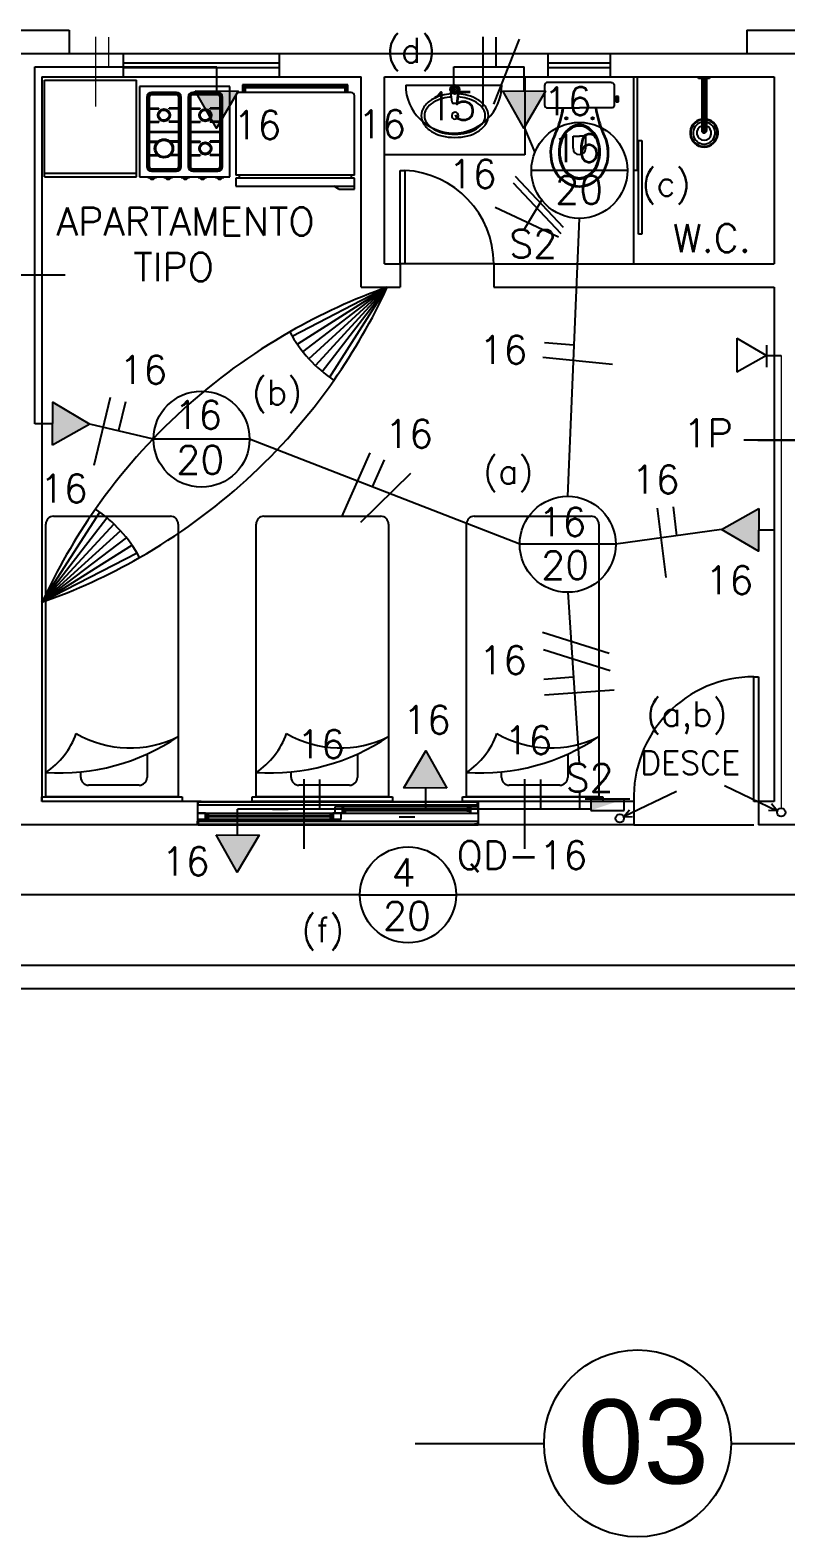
# Model space of a CAD drawing. Extents: x 1.6 to 100.8, y -3.3 to 55.9.
# Drawn here: x 12.77 to 17.62, y 41.04 to 50.71 of the extents above; entities that cross this region are included whole.
import ezdxf

# ---------------------------------------------------------------- set-up
doc = ezdxf.new("R2010")
doc.units = 0
doc.header["$MEASUREMENT"] = 0
doc.linetypes.add('HIDDEN', pattern=[0.375, 0.25, -0.125])
doc.layers.get('0').update_dxf_attribs({"linetype": 'CONTINUOUS'})
for name, color, linetype in [('2-MATERIAIS', 2, 'CONTINUOUS'), ('FIACAO', 6, 'CONTINUOUS'), ('QUADROS', 30, 'CONTINUOUS'), ('Texto', 2, 'CONTINUOUS'), ('Tub_Eletr_parede', 3, 'CONTINUOUS'), ('Tub_Tel_piso', 230, 'HIDDEN')]:
    doc.layers.add(name, color=color, linetype=linetype)
doc.styles.add('ARIAL', font='arial.ttf')
doc.styles.add('ROMANS', font='romans.shx')
doc.styles.add('TXT_TEXTO', font='ROMANS.shx')

# ---------------------------------------------------------------- blocks, each defined once
blk = doc.blocks.new('QF')
at = {"layer": 'QUADROS'}
for p, q in [((-0.05, -0.15), (-0.05, 0.15)), ((-0.05, 0.15), (0.05, 0.15)), ((0.05, 0.2), (0.05, -0.2)), ((0.05, -0.15), (-0.05, -0.15))]:
    blk.add_line(p, q, dxfattribs=at)
blk.add_solid([(-0.05, -0.15), (0.05, 0.15), (0.05, -0.15)], dxfattribs=at)

msp = doc.modelspace()

# ---------------------------------------------------------------- linework, layer by layer
at = {"color": 8, "linetype": 'Continuous', "ltscale": 0.5}
for p, q in [((12.5198, 50.71), (13.0198, 50.71)), ((13.0198, 50.71), (13.0198, 50.56)), ((17.3698, 50.71), (17.8698, 50.71)), ((17.3698, 50.71), (17.3698, 50.56)), ((12.1698, 50.56), (13.3698, 50.56)), ((13.3698, 50.56), (14.3698, 50.56)), ((13.3698, 50.41), (13.3698, 50.56)), ((13.3698, 50.5), (14.3698, 50.5)), ((14.3698, 50.56), (16.0948, 50.56)), ((14.3698, 50.41), (14.3698, 50.56)), ((16.0948, 50.41), (16.0948, 50.56)), ((16.0948, 50.56), (16.4948, 50.56)), ((16.0948, 50.5), (16.4948, 50.5)), ((16.4948, 50.56), (18.7448, 50.56)), ((16.4948, 50.41), (16.4948, 50.56)), ((12.8448, 50.41), (13.3698, 50.41)), ((12.8448, 50.41), (12.8448, 45.76)), ((12.8616, 50.3893), (13.4515, 50.3893)), ((12.8616, 49.7681), (12.8616, 50.3893)), ((13.3698, 50.47), (14.3698, 50.47)), ((13.3698, 50.41), (14.3698, 50.41)), ((13.4515, 49.7681), (13.4515, 50.3893)), ((14.3698, 50.41), (14.8948, 50.41)), ((14.8948, 49.06), (14.8948, 50.41)), ((15.0448, 50.41), (16.0948, 50.41)), ((15.0448, 49.21), (15.0448, 50.41)), ((15.0448, 49.91), (15.0448, 50.41)), ((15.0448, 50.41), (15.9448, 50.41)), ((15.9448, 50.41), (15.9448, 49.91)), ((16.0948, 50.47), (16.4948, 50.47)), ((16.0948, 50.41), (16.4948, 50.41)), ((16.4948, 50.41), (17.5448, 50.41)), ((16.6448, 49.21), (16.6448, 50.41)), ((16.6448, 49.81), (16.6448, 50.41)), ((16.6448, 50.41), (16.6648, 50.41)), ((16.6648, 50.41), (16.6648, 49.81)), ((17.0598, 50.4), (17.0598, 50.41)), ((17.0598, 50.41), (17.1298, 50.41)), ((17.1298, 50.4), (17.0598, 50.4)), ((17.0612, 50.4), (17.0612, 50.41)), ((17.0637, 50.4), (17.0637, 50.41)), ((17.0682, 50.4), (17.0682, 50.41)), ((17.0751, 50.4), (17.0751, 50.41)), ((17.0798, 50.4), (17.0798, 50.065)), ((17.0805, 50.4), (17.0805, 50.0604)), ((17.082, 50.4), (17.082, 50.0571)), ((17.0852, 50.4), (17.0852, 50.0535)), ((17.0861, 50.4), (17.0861, 50.41)), ((17.0904, 50.4), (17.0904, 50.0507)), ((17.0991, 50.4), (17.0991, 50.0507)), ((17.1034, 50.4), (17.1034, 50.41)), ((17.1043, 50.4), (17.1043, 50.0535)), ((17.1075, 50.4), (17.1075, 50.0571)), ((17.109, 50.4), (17.109, 50.0604)), ((17.1098, 50.4), (17.1098, 50.065)), ((17.1144, 50.4), (17.1144, 50.41)), ((17.1213, 50.4), (17.1213, 50.41)), ((17.1258, 50.4), (17.1258, 50.41)), ((17.1283, 50.4), (17.1283, 50.41)), ((17.1298, 50.41), (17.1298, 50.4)), ((17.5448, 50.41), (17.5448, 49.21)), ((13.4712, 50.3483, 0.4), (13.4712, 49.7683, 0.4)), ((14.0512, 50.3483, 0.4), (13.4712, 50.3483, 0.4)), ((13.7087, 50.31, 0.4), (13.5487, 50.31, 0.4)), ((13.7087, 50.3, 0.4), (13.5487, 50.3, 0.4)), ((13.7087, 50.295, 0.4), (13.5487, 50.295, 0.4)), ((13.9737, 50.31, 0.4), (13.8137, 50.31, 0.4)), ((13.9737, 50.3, 0.4), (13.8137, 50.3, 0.4)), ((13.9737, 50.295, 0.4), (13.8137, 50.295, 0.4)), ((14.0512, 49.7683, 0.4), (14.0512, 50.3483, 0.4)), ((14.0907, 50.2894), (14.0907, 49.7794)), ((14.8307, 50.3094), (14.1107, 50.3094)), ((14.8095, 50.3582, -0.1), (14.1318, 50.3582, -0.1)), ((14.1318, 50.3582, -0.1), (14.1318, 50.3094, -0.1)), ((14.8007, 50.3494, -0.1), (14.1407, 50.3494, -0.1)), ((14.1407, 50.3494, -0.1), (14.1407, 50.3094, -0.1)), ((14.7906, 50.3393, -0.1), (14.1507, 50.3393, -0.1)), ((14.1507, 50.3393, -0.1), (14.1507, 50.3094, -0.1)), ((14.7906, 50.3094, -0.1), (14.7906, 50.3393, -0.1)), ((14.8007, 50.3094, -0.1), (14.8007, 50.3494, -0.1)), ((14.8095, 50.3094, -0.1), (14.8095, 50.3582, -0.1)), ((14.8507, 49.7794), (14.8507, 50.2894)), ((15.4791, 50.2475), (15.4707, 50.3121)), ((15.5201, 50.314), (15.5104, 50.2474)), ((16.0732, 50.3621), (16.0718, 50.3542)), ((16.0718, 50.3542), (16.0718, 50.2304)), ((16.0775, 50.3686), (16.0732, 50.3621)), ((16.0832, 50.3729), (16.0775, 50.3686)), ((16.0911, 50.3743), (16.0832, 50.3729)), ((16.4984, 50.3743), (16.0911, 50.3743)), ((16.0911, 50.3743), (16.0911, 50.3743)), ((16.4984, 50.3743), (16.4984, 50.3743)), ((16.4984, 50.3743), (16.5063, 50.3729)), ((16.5063, 50.3729), (16.5127, 50.3686)), ((16.5127, 50.3686), (16.517, 50.3621)), ((16.517, 50.3621), (16.5185, 50.3542)), ((16.5185, 50.3542), (16.5185, 50.2304)), ((13.5187, 50.28, 0.4), (13.5187, 49.835, 0.4)), ((13.5287, 50.28, 0.4), (13.5287, 49.835, 0.4)), ((13.5337, 50.28, 0.4), (13.5337, 49.835, 0.4)), ((13.5337, 50.21, 0.4), (13.5964, 50.21, 0.4)), ((13.5337, 50.205, 0.4), (13.5964, 50.205, 0.4)), ((13.5964, 50.205, 0.4), (13.5964, 50.21, 0.4)), ((13.661, 50.205, 0.4), (13.661, 50.21, 0.4)), ((13.7237, 50.21, 0.4), (13.661, 50.21, 0.4)), ((13.7237, 50.205, 0.4), (13.661, 50.205, 0.4)), ((13.7237, 49.835, 0.4), (13.7237, 50.28, 0.4)), ((13.7287, 49.835, 0.4), (13.7287, 50.28, 0.4)), ((13.7387, 49.835, 0.4), (13.7387, 50.28, 0.4)), ((13.7837, 50.28, 0.4), (13.7837, 49.835, 0.4)), ((13.7937, 50.28, 0.4), (13.7937, 49.835, 0.4)), ((13.7987, 50.28, 0.4), (13.7987, 49.835, 0.4)), ((13.7987, 50.21, 0.4), (13.8614, 50.21, 0.4)), ((13.7987, 50.205, 0.4), (13.8614, 50.205, 0.4)), ((13.8614, 50.205, 0.4), (13.8614, 50.21, 0.4)), ((13.926, 50.205, 0.4), (13.926, 50.21, 0.4)), ((13.9887, 50.21, 0.4), (13.926, 50.21, 0.4)), ((13.9887, 50.205, 0.4), (13.926, 50.205, 0.4)), ((13.9887, 49.835, 0.4), (13.9887, 50.28, 0.4)), ((13.9937, 49.835, 0.4), (13.9937, 50.28, 0.4)), ((14.0037, 49.835, 0.4), (14.0037, 50.28, 0.4)), ((15.5024, 50.2401), (15.4871, 50.2401)), ((16.0718, 50.2304), (16.0718, 50.2304)), ((16.0718, 50.2304), (16.0732, 50.2225)), ((16.0732, 50.2225), (16.0775, 50.2161)), ((16.0775, 50.2161), (16.0832, 50.2118)), ((16.0832, 50.2118), (16.0911, 50.2104)), ((16.0911, 50.2104), (16.2951, 50.2104)), ((16.1928, 50.2096), (16.1929, 50.2104)), ((16.1928, 50.2096), (16.1928, 50.2096)), ((16.4984, 50.2104), (16.2951, 50.2104)), ((16.3975, 50.2096), (16.3973, 50.2104)), ((16.3975, 50.2096), (16.3975, 50.2096)), ((16.5063, 50.2118), (16.4984, 50.2104)), ((16.5127, 50.2161), (16.5063, 50.2118)), ((16.517, 50.2225), (16.5127, 50.2161)), ((16.5185, 50.2304), (16.517, 50.2225)), ((16.5313, 50.2819), (16.5185, 50.2819)), ((16.5313, 50.2519), (16.5185, 50.2519)), ((16.5185, 50.2304), (16.5185, 50.2304)), ((16.5464, 50.2848), (16.5313, 50.2848)), ((16.5313, 50.2848), (16.5313, 50.2819)), ((16.5313, 50.2819), (16.5313, 50.2519)), ((16.5313, 50.249), (16.5313, 50.2519)), ((16.5313, 50.249), (16.5464, 50.249)), ((16.5464, 50.2669), (16.5464, 50.2848)), ((16.5464, 50.249), (16.5464, 50.2669)), ((13.5337, 50.1236, 0.4), (13.5964, 50.1236, 0.4)), ((13.5337, 50.1186, 0.4), (13.5964, 50.1186, 0.4)), ((13.5964, 50.1236, 0.4), (13.5964, 50.1186, 0.4)), ((13.7237, 50.1236, 0.4), (13.661, 50.1236, 0.4)), ((13.661, 50.1236, 0.4), (13.661, 50.1186, 0.4)), ((13.7237, 50.1186, 0.4), (13.661, 50.1186, 0.4)), ((13.7987, 50.1236, 0.4), (13.8614, 50.1236, 0.4)), ((13.7987, 50.1186, 0.4), (13.8614, 50.1186, 0.4)), ((13.8614, 50.1236, 0.4), (13.8614, 50.1186, 0.4)), ((13.926, 50.1236, 0.4), (13.926, 50.1186, 0.4)), ((13.9887, 50.1236, 0.4), (13.926, 50.1236, 0.4)), ((13.9887, 50.1186, 0.4), (13.926, 50.1186, 0.4)), ((13.5337, 50.06, 0.4), (13.7237, 50.06, 0.4)), ((13.5337, 50.055, 0.4), (13.7237, 50.055, 0.4)), ((13.5337, 49.9965, 0.4), (13.5964, 49.9965, 0.4)), ((13.5964, 49.9915, 0.4), (13.5964, 49.9965, 0.4)), ((13.661, 49.9915, 0.4), (13.661, 49.9965, 0.4)), ((13.7237, 49.9965, 0.4), (13.661, 49.9965, 0.4)), ((13.7987, 50.06, 0.4), (13.9887, 50.06, 0.4)), ((13.7987, 50.055, 0.4), (13.9887, 50.055, 0.4)), ((13.7987, 49.9965, 0.4), (13.8614, 49.9965, 0.4)), ((13.8614, 49.9915, 0.4), (13.8614, 49.9965, 0.4)), ((13.926, 49.9915, 0.4), (13.926, 49.9965, 0.4)), ((13.9887, 49.9965, 0.4), (13.926, 49.9965, 0.4)), ((16.2543, 49.9519), (16.2543, 50.0293)), ((16.2543, 50.0293), (16.2951, 50.0293)), ((16.3352, 50.0293), (16.2944, 50.0293)), ((16.3352, 49.9519), (16.3352, 50.0293)), ((16.6748, 49.4012), (16.6748, 50.0012)), ((16.6748, 50.0012), (16.6948, 50.0012)), ((16.6948, 50.0012), (16.6948, 49.4012)), ((13.5337, 49.9915, 0.4), (13.5964, 49.9915, 0.4)), ((13.5337, 49.91, 0.4), (13.5964, 49.91, 0.4)), ((13.5337, 49.905, 0.4), (13.5964, 49.905, 0.4)), ((13.5964, 49.91, 0.4), (13.5964, 49.905, 0.4)), ((13.7237, 49.9915, 0.4), (13.661, 49.9915, 0.4)), ((13.7237, 49.91, 0.4), (13.661, 49.91, 0.4)), ((13.661, 49.91, 0.4), (13.661, 49.905, 0.4)), ((13.7237, 49.905, 0.4), (13.661, 49.905, 0.4)), ((13.7987, 49.9915, 0.4), (13.8614, 49.9915, 0.4)), ((13.7987, 49.91, 0.4), (13.8614, 49.91, 0.4)), ((13.7987, 49.905, 0.4), (13.8614, 49.905, 0.4)), ((13.8614, 49.91, 0.4), (13.8614, 49.905, 0.4)), ((13.9887, 49.9915, 0.4), (13.926, 49.9915, 0.4)), ((13.926, 49.91, 0.4), (13.926, 49.905, 0.4)), ((13.9887, 49.91, 0.4), (13.926, 49.91, 0.4)), ((13.9887, 49.905, 0.4), (13.926, 49.905, 0.4)), ((15.9448, 49.91), (15.0448, 49.91)), ((13.5487, 49.82, 0.4), (13.7087, 49.82, 0.4)), ((13.5487, 49.815, 0.4), (13.7087, 49.815, 0.4)), ((13.5487, 49.805, 0.4), (13.7087, 49.805, 0.4)), ((13.8137, 49.82, 0.4), (13.9737, 49.82, 0.4)), ((13.8137, 49.815, 0.4), (13.9737, 49.815, 0.4)), ((13.8137, 49.805, 0.4), (13.9737, 49.805, 0.4)), ((15.1448, 49.21), (15.1448, 49.81)), ((15.1448, 49.81), (15.1748, 49.81)), ((15.1748, 49.81), (15.1748, 49.21)), ((16.6648, 49.81), (16.6448, 49.81)), ((12.8616, 49.7918), (13.4515, 49.7918)), ((12.8616, 49.7681), (13.4515, 49.7681)), ((13.4712, 49.7683, 0.4), (14.0512, 49.7683, 0.4)), ((13.526, 49.7641, 0.4), (13.5799, 49.7641, 0.4)), ((13.5364, 49.762, 0.4), (13.5454, 49.753, 0.4)), ((13.5695, 49.762, 0.4), (13.5364, 49.762, 0.4)), ((13.5454, 49.753, 0.4), (13.5608, 49.753, 0.4)), ((13.5608, 49.753, 0.4), (13.5695, 49.762, 0.4)), ((13.6288, 49.7641, 0.4), (13.6826, 49.7641, 0.4)), ((13.6392, 49.762, 0.4), (13.6481, 49.753, 0.4)), ((13.6723, 49.762, 0.4), (13.6392, 49.762, 0.4)), ((13.6481, 49.753, 0.4), (13.6636, 49.753, 0.4)), ((13.6636, 49.753, 0.4), (13.6723, 49.762, 0.4)), ((13.7388, 49.7641, 0.4), (13.7926, 49.7641, 0.4)), ((13.7492, 49.762, 0.4), (13.7581, 49.753, 0.4)), ((13.7823, 49.762, 0.4), (13.7492, 49.762, 0.4)), ((13.7581, 49.753, 0.4), (13.7736, 49.753, 0.4)), ((13.7736, 49.753, 0.4), (13.7823, 49.762, 0.4)), ((13.8488, 49.7641, 0.4), (13.9026, 49.7641, 0.4)), ((13.8592, 49.762, 0.4), (13.8681, 49.753, 0.4)), ((13.8923, 49.762, 0.4), (13.8592, 49.762, 0.4)), ((13.8681, 49.753, 0.4), (13.8836, 49.753, 0.4)), ((13.8836, 49.753, 0.4), (13.8923, 49.762, 0.4)), ((13.9588, 49.7641, 0.4), (14.0126, 49.7641, 0.4)), ((13.9692, 49.762, 0.4), (13.9781, 49.753, 0.4)), ((14.0023, 49.762, 0.4), (13.9692, 49.762, 0.4)), ((13.9781, 49.753, 0.4), (13.9936, 49.753, 0.4)), ((13.9936, 49.753, 0.4), (14.0023, 49.762, 0.4)), ((14.8507, 49.7794), (14.0907, 49.7794)), ((14.8507, 49.7594), (14.0907, 49.7594)), ((14.0907, 49.7594), (14.0907, 49.7094)), ((14.0907, 49.7094), (14.8507, 49.7094)), ((14.1107, 49.7794), (14.1107, 49.7594)), ((14.7507, 49.6894), (14.7207, 49.7094)), ((14.8307, 49.7794), (14.8307, 49.7594)), ((14.8507, 49.6894), (14.8507, 49.7594)), ((14.7507, 49.6894), (14.8507, 49.6894)), ((16.6948, 49.4012), (16.6748, 49.4012)), ((15.0448, 49.21), (15.1448, 49.21)), ((15.7448, 49.21), (15.1448, 49.21)), ((15.1448, 49.21), (15.1448, 49.06)), ((15.1748, 49.21), (15.1448, 49.21)), ((15.7448, 49.21), (17.5448, 49.21)), ((15.7448, 49.21), (15.7448, 49.06)), ((15.062, 49.06), (14.4522, 48.7443)), ((15.062, 49.06), (14.4849, 48.6941)), ((14.5198, 48.6459), (15.062, 49.06)), ((14.5584, 48.6006), (15.062, 49.06)), ((15.062, 49.06), (14.6004, 48.5585)), ((14.6444, 48.5182), (15.062, 49.06)), ((14.6916, 48.4814), (15.062, 49.06)), ((14.8948, 49.06), (15.1448, 49.06)), ((15.7448, 49.06), (17.5448, 49.06)), ((17.5448, 49.06), (17.5448, 45.76)), ((12.8458, 47.0381), (13.216, 47.6164)), ((12.8458, 47.0381), (13.263, 47.5793)), ((12.9198, 47.59), (13.6698, 47.59)), ((14.2698, 47.59), (15.0198, 47.59)), ((15.6198, 47.59), (16.3698, 47.59)), ((13.3078, 47.5401), (12.8458, 47.0381)), ((13.3494, 47.4976), (12.8458, 47.0381)), ((12.8698, 45.79), (12.8698, 47.54)), ((13.7198, 47.54), (13.7198, 45.79)), ((14.2198, 45.79), (14.2198, 47.54)), ((15.0698, 47.54), (15.0698, 45.79)), ((15.5698, 45.79), (15.5698, 47.54)), ((16.4198, 47.54), (16.4198, 45.79)), ((12.8458, 47.0381), (13.3875, 47.4519)), ((13.4235, 47.4044), (12.8458, 47.0381)), ((13.4559, 47.354), (12.8458, 47.0381)), ((17.4148, 45.76), (17.4148, 46.56)), ((17.4148, 46.56), (17.4448, 46.56)), ((17.4448, 46.56), (17.4448, 45.76)), ((13.5198, 46.0571), (13.5198, 45.914)), ((14.8698, 46.0571), (14.8698, 45.914)), ((16.2198, 46.0571), (16.2198, 45.914)), ((13.095, 45.914), (13.095, 45.9494)), ((14.445, 45.914), (14.445, 45.9494)), ((15.795, 45.914), (15.795, 45.9494)), ((13.4698, 45.864), (13.145, 45.864)), ((14.8198, 45.864), (14.495, 45.864)), ((16.1698, 45.864), (15.845, 45.864)), ((12.8448, 45.76), (12.8448, 45.79)), ((12.8448, 45.79), (13.7448, 45.79)), ((13.8448, 45.76), (12.8448, 45.76)), ((13.7448, 45.76), (12.8448, 45.76)), ((13.7198, 45.79), (12.8698, 45.79)), ((13.7448, 45.79), (13.7448, 45.76)), ((13.8448, 45.76), (13.8448, 45.61)), ((13.8448, 45.76), (15.6418, 45.76)), ((13.8678, 45.76), (13.8448, 45.76)), ((13.8448, 45.76), (13.8448, 45.737)), ((13.8478, 45.757), (15.6418, 45.757)), ((13.8478, 45.737), (13.8478, 45.757)), ((13.8478, 45.757), (13.8678, 45.757)), ((13.8678, 45.757), (13.8678, 45.76)), ((14.1948, 45.76), (14.1948, 45.79)), ((14.1948, 45.79), (15.0948, 45.79)), ((15.0948, 45.76), (14.1948, 45.76)), ((15.0698, 45.79), (14.2198, 45.79)), ((15.0948, 45.79), (15.0948, 45.76)), ((15.5448, 45.76), (15.5448, 45.79)), ((15.5448, 45.79), (16.4448, 45.79)), ((16.4448, 45.76), (15.5448, 45.76)), ((16.4198, 45.79), (15.5698, 45.79)), ((15.6218, 45.757), (15.6218, 45.76)), ((15.6218, 45.76), (15.6448, 45.76)), ((15.6418, 45.757), (15.6218, 45.757)), ((15.6418, 45.737), (15.6418, 45.757)), ((16.6448, 45.76), (15.6448, 45.76)), ((15.6448, 45.76), (15.6448, 45.61)), ((15.6448, 45.76), (15.6448, 45.737)), ((16.4448, 45.79), (16.4448, 45.76)), ((16.6448, 45.76), (16.6448, 45.61)), ((17.4448, 45.76), (17.4148, 45.76)), ((17.5448, 45.76), (17.4448, 45.76)), ((17.5448, 45.76), (17.4448, 45.76)), ((17.4448, 45.76), (17.4448, 45.61)), ((13.8448, 45.737), (13.8478, 45.737)), ((13.8448, 45.685), (15.6448, 45.685)), ((13.8948, 45.685), (13.8448, 45.685)), ((13.8448, 45.685), (13.8448, 45.645)), ((13.8448, 45.645), (14.7648, 45.645)), ((13.8448, 45.645), (13.8948, 45.645)), ((13.8478, 45.737), (15.6418, 45.737)), ((13.8948, 45.685), (13.8978, 45.685)), ((13.8948, 45.67), (13.8948, 45.685)), ((13.8948, 45.645), (13.8948, 45.685)), ((13.8948, 45.66), (13.8948, 45.67)), ((13.8948, 45.67), (14.7148, 45.67)), ((13.9178, 45.67), (13.8948, 45.67)), ((14.7148, 45.66), (13.8948, 45.66)), ((13.9178, 45.66), (13.8948, 45.66)), ((13.8948, 45.66), (13.8948, 45.645)), ((13.8948, 45.645), (13.8978, 45.645)), ((13.8978, 45.685), (13.8978, 45.673)), ((13.8978, 45.673), (13.9178, 45.673)), ((13.8978, 45.645), (13.8978, 45.657)), ((13.8978, 45.657), (13.9178, 45.657)), ((13.9178, 45.673), (13.9178, 45.67)), ((13.9178, 45.657), (13.9178, 45.66)), ((14.3252, 45.7109), (14.3752, 45.7109)), ((14.3752, 45.7109), (14.4252, 45.7109)), ((14.7118, 45.673), (14.6918, 45.673)), ((14.6918, 45.673), (14.6918, 45.67)), ((14.6918, 45.67), (14.7148, 45.67)), ((14.6918, 45.657), (14.6918, 45.66)), ((14.6918, 45.66), (14.7148, 45.66)), ((14.7118, 45.657), (14.6918, 45.657)), ((14.7148, 45.685), (14.7118, 45.685)), ((14.7118, 45.685), (14.7118, 45.673)), ((14.7118, 45.645), (14.7118, 45.657)), ((14.7148, 45.645), (14.7118, 45.645)), ((14.7148, 45.67), (14.7148, 45.685)), ((14.7648, 45.685), (14.7148, 45.685)), ((14.7148, 45.685), (14.7148, 45.645)), ((14.7148, 45.67), (14.7148, 45.66)), ((14.7148, 45.66), (14.7148, 45.645)), ((14.7148, 45.645), (14.7648, 45.645)), ((15.6448, 45.725), (14.7248, 45.725)), ((14.7748, 45.725), (14.7248, 45.725)), ((14.7248, 45.725), (14.7248, 45.685)), ((14.7248, 45.685), (14.7748, 45.685)), ((14.7648, 45.645), (14.7648, 45.685)), ((14.7748, 45.725), (14.7778, 45.725)), ((14.7748, 45.71), (14.7748, 45.725)), ((14.7748, 45.685), (14.7748, 45.725)), ((14.7978, 45.71), (14.7748, 45.71)), ((14.7748, 45.7), (14.7748, 45.71)), ((14.7748, 45.71), (15.5948, 45.71)), ((14.7978, 45.7), (14.7748, 45.7)), ((14.7748, 45.7), (14.7748, 45.685)), ((15.5948, 45.7), (14.7748, 45.7)), ((14.7748, 45.685), (14.7778, 45.685)), ((14.7778, 45.725), (14.7778, 45.713)), ((14.7778, 45.713), (14.7978, 45.713)), ((14.7778, 45.685), (14.7778, 45.697)), ((14.7778, 45.697), (14.7978, 45.697)), ((14.7978, 45.713), (14.7978, 45.71)), ((14.7978, 45.697), (14.7978, 45.7)), ((15.1884, 45.6582), (15.1384, 45.6582)), ((15.2384, 45.6582), (15.1884, 45.6582)), ((15.5918, 45.713), (15.5718, 45.713)), ((15.5718, 45.713), (15.5718, 45.71)), ((15.5718, 45.71), (15.5948, 45.71)), ((15.5718, 45.697), (15.5718, 45.7)), ((15.5718, 45.7), (15.5948, 45.7)), ((15.5918, 45.697), (15.5718, 45.697)), ((15.5948, 45.725), (15.5918, 45.725)), ((15.5918, 45.725), (15.5918, 45.713)), ((15.5918, 45.685), (15.5918, 45.697)), ((15.5948, 45.685), (15.5918, 45.685)), ((15.5948, 45.71), (15.5948, 45.725)), ((15.6448, 45.725), (15.5948, 45.725)), ((15.5948, 45.725), (15.5948, 45.685)), ((15.5948, 45.71), (15.5948, 45.7)), ((15.5948, 45.7), (15.5948, 45.685)), ((15.5948, 45.685), (15.6448, 45.685)), ((15.6448, 45.737), (15.6418, 45.737)), ((15.6448, 45.685), (15.6448, 45.725)), ((13.8448, 45.61), (11.6948, 45.61)), ((13.8448, 45.633), (13.8478, 45.633)), ((13.8448, 45.61), (13.8448, 45.633)), ((13.8678, 45.61), (13.8448, 45.61)), ((13.8478, 45.633), (15.6418, 45.633)), ((13.8478, 45.633), (13.8478, 45.613)), ((13.8478, 45.613), (15.6418, 45.613)), ((13.8478, 45.613), (13.8678, 45.613)), ((13.8478, 45.61), (15.6418, 45.61)), ((13.8678, 45.613), (13.8678, 45.61)), ((15.6418, 45.613), (15.6218, 45.613)), ((15.6218, 45.613), (15.6218, 45.61)), ((15.6218, 45.61), (15.6448, 45.61)), ((15.6448, 45.633), (15.6418, 45.633)), ((15.6418, 45.633), (15.6418, 45.613)), ((15.6448, 45.61), (15.6448, 45.633)), ((16.6448, 45.61), (15.6448, 45.61)), ((16.6448, 45.61), (17.4148, 45.61)), ((17.7948, 45.61), (17.4448, 45.61)), ((7.1948, 44.71), (33.4948, 44.71)), ((7.0448, 44.56), (33.3448, 44.56))]:
    msp.add_line(p, q, dxfattribs=at)
at = {"color": 21}
for p, q in [((15.2401, 41.6398), (16.0677, 41.6398)), ((17.2677, 41.6398), (26.9925, 41.6398))]:
    msp.add_line(p, q, dxfattribs=at)
at = {"color": 8, "linetype": 'Continuous', "ltscale": 0.5}
for centre, radius in [((15.4948, 50.33), 0.03), ((15.4948, 50.33), 0.0261), ((15.4948, 50.33), 0.0151), ((15.4948, 50.33), 0.00444), ((13.6287, 50.1643, 0.4), 0.04), ((13.6287, 50.1643, 0.4), 0.033), ((13.8937, 50.1643, 0.4), 0.04), ((13.8937, 50.1643, 0.4), 0.033), ((16.2107, 50.1434), 0.00752), ((16.3789, 50.1434), 0.00752), ((13.6287, 49.9508, 0.4), 0.06), ((13.6287, 49.9508, 0.4), 0.053), ((13.8937, 49.9508, 0.4), 0.04), ((13.8937, 49.9508, 0.4), 0.033)]:
    msp.add_circle(centre, radius, dxfattribs=at)
at = {"color": 21}
msp.add_circle((16.6677, 41.6398), 0.6, dxfattribs=at)
at = {"color": 8, "linetype": 'Continuous', "ltscale": 0.5}
for centre, radius, start, end in [((13.5487, 50.28, 0.4), 0.03, 90, 180), ((13.5487, 50.28, 0.4), 0.02, 90, 180), ((13.5487, 50.28, 0.4), 0.015, 90, 180), ((13.7087, 50.28, 0.4), 0.03, 0, 90), ((13.7087, 50.28, 0.4), 0.02, 360, 90), ((13.7087, 50.28, 0.4), 0.015, 360, 90), ((13.8137, 50.28, 0.4), 0.03, 90, 180), ((13.8137, 50.28, 0.4), 0.02, 90, 180), ((13.8137, 50.28, 0.4), 0.015, 90, 180), ((13.9737, 50.28, 0.4), 0.03, 0, 90), ((13.9737, 50.28, 0.4), 0.02, 360, 90), ((13.9737, 50.28, 0.4), 0.015, 360, 90), ((14.1107, 50.2894), 0.02, 90, 180), ((14.8307, 50.2894), 0.02, 0, 90), ((15.4703, 50.0611), 0.2372, 104.24882, 121.51159), ((15.4975, 49.9517), 0.3499, 94.15409, 104.16286), ((15.4687, 50.3451), 0.0151, 270, 30), ((15.4687, 50.315), 0.0151, 330, 90), ((15.4948, 50.3602), 0.0151, 210, 330), ((15.4948, 50.2999), 0.0151, 30, 150), ((15.5208, 50.3451), 0.0151, 150, 270), ((15.5208, 50.315), 0.0151, 90, 210), ((15.4929, 49.9527), 0.3489, 75.83067, 85.84987), ((15.5199, 50.0611), 0.2372, 58.48841, 75.75118), ((15.3753, 50.1614), 0.0957, 145.95593, 180), ((15.4325, 50.1228), 0.1648, 121.51159, 145.95593), ((15.3753, 50.1614), 0.0757, 145.95593, 180), ((15.4325, 50.1228), 0.1448, 121.51159, 145.95593), ((15.4703, 50.0611), 0.2172, 104.24882, 121.51159), ((15.4951, 49.9634), 0.318, 93.66521, 104.24882), ((15.4871, 50.2481), 0.008, 184.12746, 270.03066), ((15.5024, 50.2481), 0.008, 270.03066, 354.76882), ((15.4902, 49.9396), 0.3423, 75.93128, 85.79519), ((15.5199, 50.0611), 0.2172, 58.48841, 75.75118), ((15.5577, 50.1228), 0.1448, 34.04407, 58.48841), ((15.5577, 50.1228), 0.1648, 34.04407, 58.48841), ((15.615, 50.1614), 0.0757, 360, 34.04407), ((15.615, 50.1614), 0.0957, 0, 34.04407), ((15.4367, 50.3407), 0.7626, 339.69088, 350.16298), ((15.4367, 50.3407), 0.7673, 339.69088, 350.16298), ((17.1535, 50.3407), 0.7673, 189.83702, 200.30912), ((17.1535, 50.3407), 0.7626, 189.83702, 200.30912), ((15.3753, 50.1614), 0.0957, 180, 214.04407), ((15.4325, 50.2001), 0.1648, 214.04407, 238.48841), ((15.3753, 50.1614), 0.0757, 180, 214.04407), ((15.4325, 50.2001), 0.1448, 214.04407, 238.48841), ((15.4968, 50.161), 0.0218, 40.76603, 220.76603), ((15.4968, 50.161), 0.0218, 220.76603, 40.76603), ((15.5577, 50.2001), 0.1448, 301.51159, 325.95593), ((15.5577, 50.2001), 0.1648, 301.51159, 325.95593), ((15.615, 50.1614), 0.0757, 325.95593, 0), ((15.615, 50.1614), 0.0957, 325.95593, 0), ((16.2951, 49.9989), 0.1034, 90, 118.37615), ((16.2951, 49.9975), 0.0966, 90, 118.37615), ((16.2951, 49.9989), 0.1034, 61.62385, 90), ((16.2951, 49.9975), 0.0966, 61.62385, 90), ((17.0948, 50.05), 0.09, 99.59407, 80.40593), ((17.0948, 50.05), 0.0854, 100.80692, 79.19308), ((17.0948, 50.05), 0.0709, 102.20911, 77.79089), ((17.0948, 50.05), 0.0469, 108.64821, 71.35179), ((15.4703, 50.2618), 0.2372, 238.48841, 255.75118), ((15.4703, 50.2618), 0.2172, 238.48841, 255.75118), ((15.4951, 50.3595), 0.338, 255.75118, 270), ((15.4951, 50.3595), 0.318, 255.75118, 270), ((15.4951, 50.3595), 0.318, 270, 284.24882), ((15.4951, 50.3595), 0.338, 270, 284.24882), ((15.5199, 50.2618), 0.2172, 284.24882, 301.51159), ((15.5199, 50.2618), 0.2372, 284.24882, 301.51159), ((16.3626, 49.9211), 0.2549, 162.09039, 205.44583), ((16.3589, 49.9209), 0.2467, 161.86702, 205.76246), ((-10.5176, 61.1129), 28.863, 337.3538, 337.51832), ((-9.0795, 60.5141), 27.3099, 337.35144, 337.52574), ((16.3878, 49.9283), 0.2261, 162.37842, 180), ((16.3424, 49.9428), 0.1784, 142.51776, 162.37842), ((16.3414, 49.9425), 0.1702, 142.51776, 162.37842), ((16.3135, 49.9649), 0.142, 118.37615, 142.51776), ((16.3131, 49.9642), 0.1345, 118.37615, 142.51776), ((16.2771, 49.9642), 0.1345, 37.48224, 61.62385), ((16.2768, 49.9649), 0.142, 37.48224, 61.62385), ((16.2488, 49.9425), 0.1702, 17.62158, 37.48224), ((16.2479, 49.9428), 0.1784, 17.62158, 37.48224), ((16.2024, 49.9283), 0.2261, 360, 17.62158), ((41.6697, 60.5141), 27.3099, 202.47426, 202.64856), ((43.1078, 61.1129), 28.863, 202.48168, 202.6462), ((16.2313, 49.9209), 0.2467, 334.23754, 18.13298), ((16.2276, 49.9211), 0.2549, 334.55417, 17.90961), ((17.0948, 50.0697), 0.0157, 197.12694, 342.87306), ((17.0948, 50.0668), 0.0151, 186.75622, 353.24378), ((17.0948, 50.0804), 0.0215, 225.64197, 314.35803), ((17.0948, 50.065), 0.015, 180, 0), ((16.3878, 49.9283), 0.2261, 180, 197.62158), ((16.386, 49.9283), 0.2169, 162.37842, 180), ((16.386, 49.9283), 0.2169, 180, 197.62158), ((16.2948, 49.9519), 0.0404, 180, 0), ((16.2042, 49.9283), 0.2169, 0, 17.62158), ((16.2042, 49.9283), 0.2169, 342.37842, 360), ((16.2024, 49.9283), 0.2261, 342.37842, 0), ((13.5487, 49.835, 0.4), 0.03, 180, 270), ((13.5487, 49.835, 0.4), 0.02, 180, 270), ((13.5487, 49.835, 0.4), 0.015, 180, 270), ((13.7087, 49.835, 0.4), 0.03, 270, 0), ((13.7087, 49.835, 0.4), 0.02, 270, 0), ((13.7087, 49.835, 0.4), 0.015, 270, 0), ((13.8137, 49.835, 0.4), 0.03, 180, 270), ((13.8137, 49.835, 0.4), 0.02, 180, 270), ((13.8137, 49.835, 0.4), 0.015, 180, 270), ((13.9737, 49.835, 0.4), 0.015, 270, 0), ((13.9737, 49.835, 0.4), 0.02, 270, 0), ((13.9737, 49.835, 0.4), 0.03, 270, 0), ((15.144, 49.21), 0.6008, 0, 87.0624), ((16.3034, 49.8941), 0.1898, 205.76246, 267.20811), ((16.3034, 49.8941), 0.1851, 205.76246, 267.20811), ((16.3424, 49.9139), 0.1784, 197.62158, 217.48224), ((16.3414, 49.9142), 0.1702, 197.62158, 217.48224), ((16.3135, 49.8917), 0.142, 217.48224, 241.62385), ((16.3131, 49.8925), 0.1345, 217.48224, 241.62385), ((16.2868, 49.8941), 0.1851, 272.79189, 334.23754), ((16.2868, 49.8941), 0.1898, 272.79189, 334.23754), ((16.2771, 49.8925), 0.1345, 298.37615, 322.51776), ((16.2768, 49.8917), 0.142, 298.37615, 322.51776), ((16.2488, 49.9142), 0.1702, 322.51776, 342.37842), ((16.2479, 49.9139), 0.1784, 322.51776, 342.37842), ((16.2951, 49.8577), 0.1034, 241.62385, 270), ((16.2951, 49.8591), 0.0966, 241.62385, 270), ((16.2951, 49.8591), 0.0966, 270, 298.37615), ((16.2951, 49.8577), 0.1034, 270, 298.37615), ((16.3489, 45.4239), 3.8571, 109.48967, 119.74162), ((11.5589, 50.6742), 3.8571, 325.00847, 335.26043), ((16.3489, 45.4239), 3.8571, 119.74162, 145.00847), ((15.213, 49.1978), 0.886, 208.649, 236.10109), ((11.5589, 50.6742), 3.8571, 299.74162, 325.00847), ((16.3489, 45.4239), 3.8571, 145.00847, 155.26043), ((12.9198, 47.54), 0.05, 90, 180), ((12.6948, 46.9004), 0.886, 28.649, 56.10109), ((13.6698, 47.54), 0.05, 0, 90), ((14.2698, 47.54), 0.05, 90, 180), ((15.0198, 47.54), 0.05, 0, 90), ((15.6198, 47.54), 0.05, 90, 180), ((16.3698, 47.54), 0.05, 0, 90), ((11.5589, 50.6742), 3.8571, 289.48967, 299.74162), ((17.4148, 45.7895), 0.7706, 90, 182.18938), ((12.5922, 46.3638), 0.502, 303.56918, 340.32601), ((12.9596, 47.2969), 1.3543, 266.19577, 304.14544), ((13.4099, 46.7978), 0.6947, 240.22476, 296.49122), ((13.9422, 46.3638), 0.502, 303.56918, 340.32601), ((14.3096, 47.2969), 1.3543, 266.19577, 304.14544), ((14.7599, 46.7978), 0.6947, 240.22476, 296.49122), ((15.2922, 46.3638), 0.502, 303.56918, 340.32601), ((15.6596, 47.2969), 1.3543, 266.19577, 304.14544), ((16.1099, 46.7978), 0.6947, 240.22476, 296.49122), ((13.4698, 46.0571), 0.05, 0, 7.60287), ((14.8198, 46.0571), 0.05, 0, 7.60287), ((16.1698, 46.0571), 0.05, 0, 7.60287), ((13.145, 45.914), 0.05, 180, 270), ((13.4698, 45.914), 0.05, 270, 0), ((14.495, 45.914), 0.05, 180, 270), ((14.8198, 45.914), 0.05, 270, 0), ((15.845, 45.914), 0.05, 180, 270), ((16.1698, 45.914), 0.05, 270, 0)]:
    msp.add_arc(centre, radius, start, end, dxfattribs=at)
at = {"layer": '2-MATERIAIS', "color": 4}
for p, q in [((13.9672, 50.3188), (13.9672, 50.4188)), ((15.9401, 50.3188), (15.9401, 50.4188)), ((12.9147, 48.1838), (12.8147, 48.1838)), ((17.4449, 47.5031), (17.5449, 47.5031)), ((15.3063, 45.8461), (15.3063, 45.7461)), ((14.1011, 45.5452), (14.1011, 45.6452))]:
    msp.add_line(p, q, dxfattribs=at)
at = {"layer": '2-MATERIAIS', "linetype": 'Continuous'}
for p, q in [((15.1798, 50.3576), (15.7961, 50.3576)), ((16.6029, 49.81), (15.9866, 49.81)), ((14.1779, 48.085), (13.5616, 48.085)), ((16.5279, 47.41), (15.9116, 47.41)), ((14.8866, 45.16), (15.5029, 45.16))]:
    msp.add_line(p, q, dxfattribs=at)
at = {"layer": '2-MATERIAIS', "color": 21}
for p, q in [((17.3045, 48.7337), (17.4946, 48.622)), ((17.3045, 48.7337), (17.3045, 48.5142)), ((17.4946, 48.6891), (17.4946, 48.5463)), ((17.4946, 48.622), (17.3045, 48.5142)), ((17.4946, 48.622), (17.59, 48.622))]:
    msp.add_line(p, q, dxfattribs=at)
at = {"layer": '2-MATERIAIS', "color": 4}
for points in [[(13.8293, 50.3199), (14.105, 50.3177), (13.9653, 50.0801)], [(15.8023, 50.3199), (16.0779, 50.3177), (15.9383, 50.0801)], [(12.9136, 48.046), (12.9158, 48.3216), (13.1534, 48.182)], [(17.446, 47.6409), (17.4438, 47.3652), (17.2062, 47.5049)], [(15.4441, 45.845), (15.1685, 45.8472), (15.3082, 46.0848)], [(13.9632, 45.5463), (14.2389, 45.5441), (14.0992, 45.3065)]]:
    msp.add_lwpolyline(points, close=True, dxfattribs=at)
at = {"layer": '2-MATERIAIS', "linetype": 'Continuous'}
for centre in [(16.2948, 49.81), (13.8698, 48.085), (16.2198, 47.41), (15.1948, 45.16)]:
    msp.add_circle(centre, 0.3081, dxfattribs=at)
msp.add_arc((15.488, 50.3576), 0.3081, 180, 0, dxfattribs=at)
at = {"layer": '2-MATERIAIS', "color": 4}
for points in [[(13.8293, 50.3199), (13.9653, 50.0801), (14.105, 50.3177)], [(15.8023, 50.3199), (15.9383, 50.0801), (16.0779, 50.3177)], [(12.9136, 48.046), (13.1534, 48.182), (12.9158, 48.3216)], [(17.446, 47.6409), (17.2062, 47.5049), (17.4438, 47.3652)], [(15.4441, 45.845), (15.3082, 46.0848), (15.1685, 45.8472)], [(13.9632, 45.5463), (14.0992, 45.3065), (14.2389, 45.5441)]]:
    msp.add_solid(points, dxfattribs=at)
at = {"layer": 'FIACAO', "lineweight": 15}
for p, q in [((13.189, 50.6676), (13.189, 50.2192)), ((13.273, 50.664), (13.273, 50.4744))]:
    msp.add_line(p, q, dxfattribs=at)
at = {"layer": 'FIACAO'}
for p, q in [((15.6744, 50.6676), (15.6744, 50.2192)), ((15.9088, 50.6516), (15.7437, 50.2347)), ((15.7584, 50.664), (15.7584, 50.4744)), ((15.8691, 49.7307), (16.1763, 49.404)), ((15.883, 49.7728), (16.1901, 49.4461)), ((15.755, 49.5739), (16.1609, 49.3833)), ((12.5454, 49.14), (12.9938, 49.14)), ((16.0704, 48.7063), (16.2593, 48.6904)), ((16.5062, 48.5632), (16.0601, 48.609)), ((13.2843, 48.3521), (13.1784, 47.9163)), ((13.3825, 48.3245), (13.3377, 48.1403)), ((17.7993, 48.0786), (17.3508, 48.0786)), ((17.4403, 48.0786), (17.8887, 48.0786)), ((14.9493, 47.9968), (14.768, 47.5867)), ((15.041, 47.9522), (14.9644, 47.7788)), ((15.2101, 47.864), (14.8905, 47.5494)), ((16.794, 47.6416), (16.8486, 47.1965)), ((16.8956, 47.6504), (16.9184, 47.4646)), ((16.0571, 46.8467), (16.4848, 46.7122)), ((16.0651, 46.7356), (16.4929, 46.6011)), ((16.0665, 46.5449), (16.2556, 46.5586)), ((16.0703, 46.443), (16.5175, 46.4754)), ((14.5256, 45.9033), (14.5256, 45.4549)), ((14.6276, 45.8997), (14.6276, 45.7101)), ((15.9434, 45.9033), (15.9434, 45.4549)), ((16.0454, 45.8997), (16.0454, 45.7101))]:
    msp.add_line(p, q, dxfattribs=at)
at = {"layer": 'Texto', "color": 4}
for p, q in [((17.2265, 45.8625), (17.565, 45.6995)), ((16.9173, 45.8239), (16.5788, 45.661)), ((17.565, 45.6995), (17.5283, 45.7434)), ((16.5788, 45.661), (16.6155, 45.7049)), ((16.5788, 45.661), (16.636, 45.6636)), ((17.565, 45.6995), (17.5078, 45.7021))]:
    msp.add_line(p, q, dxfattribs=at)
for centre in [(16.5539, 45.651), (17.59, 45.6896)]:
    msp.add_circle(centre, 0.0269, dxfattribs=at)
at = {"layer": 'Tub_Eletr_parede'}
for p, q in [((12.8009, 48.1838), (12.8009, 50.4744)), ((12.8009, 50.4744), (13.9672, 50.4744)), ((13.9672, 50.4188), (13.9672, 50.4744)), ((15.488, 50.4744), (15.9401, 50.4744)), ((15.488, 50.3576), (15.488, 50.4744)), ((15.9401, 50.4188), (15.9401, 50.4744)), ((15.942, 50.0801), (16.0089, 49.9251)), ((15.9385, 49.4256), (16.0535, 49.6183)), ((16.2198, 47.7182), (16.2948, 49.5019)), ((12.8147, 48.1838), (12.8009, 48.1838)), ((13.5616, 48.085), (13.1533, 48.182)), ((15.9116, 47.41), (14.1779, 48.085)), ((17.2073, 47.5049), (16.5279, 47.41)), ((16.2198, 47.1019), (16.2923, 46.0028)), ((15.3063, 45.7461), (15.3063, 45.7101)), ((16.2956, 45.8211), (16.2956, 45.7101)), ((16.37, 45.7101), (14.1011, 45.7101)), ((14.1011, 45.6452), (14.1011, 45.7101)), ((14.8866, 45.16), (10.6529, 45.16)), ((19.7366, 45.16), (15.5029, 45.16))]:
    msp.add_line(p, q, dxfattribs=at)
at = {"layer": 'Tub_Tel_piso', "linetype": 'Continuous', "lineweight": 15, "ltscale": 0.6}
msp.add_line((17.59, 48.622), (17.59, 45.7164), dxfattribs=at)

# ---------------------------------------------------------------- block references
at = {"layer": 'QUADROS', "xscale": -0.7168000000000013, "yscale": 0.7167999999999994, "zscale": 0.7168, "rotation": 270}
msp.add_blockref('QF', (16.4755, 45.7383), dxfattribs=at)

# ---------------------------------------------------------------- texts
at = {"color": 8, "linetype": 'Continuous', "ltscale": 0.5, "style": 'ROMANS'}
for s, p in [('APARTAMENTO', (12.9375, 49.3914)), ('W.C.', (16.8937, 49.2843)), ('TIPO', (13.4326, 49.0998))]:
    msp.add_text(s, height=0.18, dxfattribs=at).set_placement(p)
at = {"color": 21, "style": 'ARIAL'}
msp.add_text('03', height=0.54, dxfattribs=at).set_placement((16.2863, 41.3819))
at = {"layer": 'Texto', "color": 4, "style": 'TXT_TEXTO'}
for s, height, p in [('(d)', 0.16, (15.0532, 50.5006)), ('(c)', 0.16, (16.6932, 49.6449)), ('S2', 0.18, (15.844, 49.2488)), ('(b)', 0.16, (14.1937, 48.3061)), ('(a)', 0.16, (15.6773, 47.7978)), ('(a,b)', 0.16, (16.7241, 46.2419)), ('S2', 0.18, (16.2055, 45.8215)), ('(f)', 0.16, (14.511, 44.856))]:
    msp.add_text(s, height=height, dxfattribs=at).set_placement(p)
at = {"layer": 'Texto', "style": 'TXT_TEXTO'}
for s, height, p in [('15', 0.18, (15.3236, 50.1322)), ('16', 0.18, (16.0646, 50.1649)), ('16', 0.18, (14.0741, 50.0111)), ('16', 0.18, (14.8741, 50.0169)), ('16', 0.18, (16.1218, 49.8632)), ('16', 0.18, (15.4553, 49.6968)), ('20', 0.18, (16.1393, 49.5952)), ('16', 0.18, (15.6531, 48.5676)), ('16', 0.18, (13.3414, 48.4394)), ('16', 0.18, (13.694, 48.1507)), ('16', 0.18, (15.0473, 48.0287)), ('1P', 0.18, (16.9619, 48.0342)), ('20', 0.18, (13.7077, 47.8616)), ('16', 0.18, (16.6297, 47.7356)), ('16', 0.18, (12.8318, 47.6786)), ('16', 0.18, (16.0315, 47.4632)), ('20', 0.18, (16.049, 47.1866)), ('16', 0.18, (17.1024, 47.0894)), ('16', 0.18, (15.6501, 46.5758)), ('16', 0.18, (15.1617, 46.1938)), ('16', 0.18, (15.8128, 46.0639)), ('16', 0.18, (14.4816, 46.0365)), ('DESCE', 0.15, (16.6837, 45.9334)), ('16', 0.18, (13.6138, 45.2853)), ('4', 0.18, (15.0894, 45.2132)), ('20', 0.18, (15.0342, 44.9354))]:
    msp.add_text(s, height=height, dxfattribs=at).set_placement(p)
at = {"layer": 'Texto', "color": 30, "lineweight": 15, "style": 'TXT_TEXTO'}
msp.add_text('QD-16', height=0.18, dxfattribs=at).set_placement((15.5057, 45.3251))

doc.saveas('drawing.dxf')
